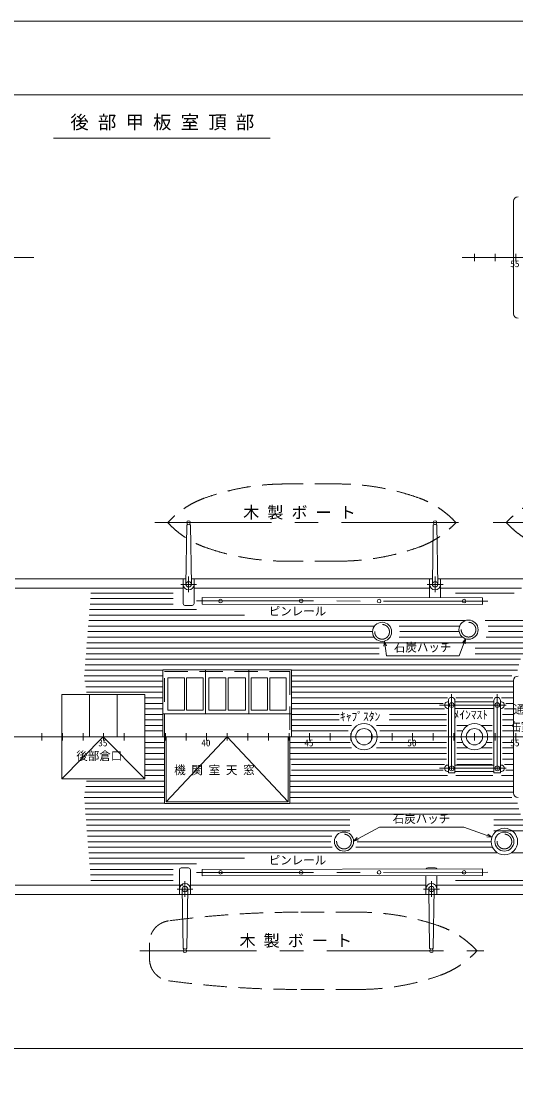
# Model space of a CAD drawing. Units: millimetres, scale not verified. Extents: x -51052 to 51048, y -29700 to 29700.
# Drawn here: x -20697 to -7257, y 804 to 29700 of the extents above; entities that cross this region are included whole.
import ezdxf
from ezdxf.enums import TextEntityAlignment as Align

# ---------------------------------------------------------------- set-up
doc = ezdxf.new("R2010")
doc.units = ezdxf.units.MM
doc.header["$LTSCALE"] = 100
doc.linetypes.add('USER1', pattern=[50.8, 31.75, -6.35, 6.35, -6.35])
doc.linetypes.add('USER2', pattern=[9.525, 6.35, -3.175])
for name, color, linetype, lineweight in [('0-2_sunpou', 7, 'Continuous', 18), ('0-3_keijou', 7, 'Continuous', 18), ('0-4_frame', 7, 'Continuous', 18), ('0-5_text', 7, 'Continuous', 18), ('0-6_center', 7, 'USER1', 18), ('0-7_hachi', 7, 'Continuous', 18)]:
    doc.layers.add(name, color=color, linetype=linetype, lineweight=lineweight)
doc.styles.add('ＭＳ ゴシック', font='')
doc.styles.get('ＭＳ ゴシック').set_extended_font_data('MS Gothic')

msp = doc.modelspace()

# ---------------------------------------------------------------- linework, layer by layer
at = {"layer": '0-2_sunpou'}
for p, q in [((-26643.2, 23274.5), (-20355.9, 23274.5)), ((-8710.6, 23274.5), (6718.5, 23274.5)), ((-8378.5, 23374.5), (-8378.5, 23174.5)), ((-7818.5, 23374.5), (-7818.5, 23174.5)), ((-7258.5, 23374.5), (-7258.5, 23174.5)), ((-41248.7, 10242.6), (45870.3, 10242.6)), ((-20138.5, 10342.6), (-20138.5, 10142.6)), ((-19578.5, 10342.6), (-19578.5, 10142.6)), ((-19018.5, 10342.6), (-19018.5, 10142.6)), ((-18458.5, 10342.6), (-18458.5, 10142.6)), ((-17898.5, 10342.6), (-17898.5, 10142.6)), ((-17338.5, 10342.6), (-17338.5, 10142.6)), ((-16778.5, 10342.6), (-16778.5, 10142.6)), ((-16218.5, 10342.6), (-16218.5, 10142.6)), ((-15658.5, 10342.6), (-15658.5, 10142.6)), ((-15098.5, 10342.6), (-15098.5, 10142.6)), ((-14538.5, 10342.6), (-14538.5, 10142.6)), ((-13978.5, 10342.6), (-13978.5, 10142.6)), ((-13418.5, 10342.6), (-13418.5, 10142.6)), ((-12858.5, 10342.6), (-12858.5, 10142.6)), ((-12298.5, 10342.6), (-12298.5, 10142.6)), ((-11738.5, 10342.6), (-11738.5, 10142.6)), ((-11178.5, 10342.6), (-11178.5, 10142.6)), ((-10618.5, 10342.6), (-10618.5, 10142.6)), ((-10058.5, 10342.6), (-10058.5, 10142.6)), ((-10058.5, 10142.6), (-10058.5, 10342.6)), ((-9498.5, 10342.6), (-9498.5, 10142.6)), ((-8938.5, 10342.6), (-8938.5, 10142.6)), ((-8378.5, 10342.6), (-8378.5, 10142.6)), ((-7818.5, 10342.6), (-7818.5, 10142.6)), ((-7258.5, 10342.6), (-7258.5, 10142.6)), ((34347, 1765.9), (-40697, 1765.9))]:
    msp.add_line(p, q, dxfattribs=at)
at = {"layer": '0-3_keijou'}
for p, q in [((-7314.9, 24804.5), (-7314.9, 21744.5)), ((-20858.7, 14531.6), (-16220.7, 14531.6)), ((-16298, 14531.6), (-16298, 13861.6)), ((-16075.3, 14531.6), (-9520.7, 14531.6)), ((-15998, 13861.6), (-15998, 14531.6)), ((-9598, 14531.6), (-9598, 14019.3)), ((-9375.3, 14531.6), (-7020.7, 14531.6)), ((-9298, 14018.8), (-9298, 14531.6)), ((-20858.7, 14277.6), (-16298, 14277.6)), ((-15998, 14277.6), (-9598, 14277.6)), ((-9298, 14277.6), (-7098, 14277.6)), ((-15777.2, 14029.9), (-15777.6, 13849.9)), ((-16248, 13811.6), (-16048, 13811.6)), ((-15777.6, 13849.9), (-8164.6, 13836.9)), ((-15692.5, 10862.6), (-15692.5, 12062.6)), ((-14512.5, 10862.6), (-14512.5, 12062.6)), ((-16262.5, 11842.6), (-16712.5, 11842.6)), ((-16712.5, 10962.6), (-16712.5, 11842.6)), ((-16262.5, 10962.6), (-16262.5, 11842.6)), ((-15752.5, 11842.6), (-16202.5, 11842.6)), ((-16202.5, 10962.6), (-16202.5, 11842.6)), ((-15752.5, 10962.6), (-15752.5, 11842.6)), ((-15602.5, 11842.6), (-15132.5, 11842.6)), ((-15602.5, 10962.6), (-15602.5, 11842.6)), ((-15132.5, 10962.6), (-15132.5, 11842.6)), ((-15072.5, 11842.6), (-14602.5, 11842.6)), ((-15072.5, 10962.6), (-15072.5, 11842.6)), ((-14602.5, 10962.6), (-14602.5, 11842.6)), ((-14452.5, 11842.6), (-14002.5, 11842.6)), ((-14452.5, 10962.6), (-14452.5, 11842.6)), ((-14002.5, 10962.6), (-14002.5, 11842.6)), ((-13942.5, 10962.6), (-13942.5, 11842.6)), ((-13942.5, 11842.6), (-13492.5, 11842.6)), ((-13492.5, 10962.6), (-13492.5, 11842.6)), ((-7314.9, 11772.6), (-7314.9, 8712.6)), ((-18842, 11392.6), (-18842, 10242.6)), ((-18092, 11392.6), (-18092, 10242.6)), ((-16852.5, 10862.6), (-13352.5, 10862.6)), ((-16262.5, 10962.6), (-16712.5, 10962.6)), ((-15752.5, 10962.6), (-16202.5, 10962.6)), ((-15602.5, 10962.6), (-15132.5, 10962.6)), ((-15072.5, 10962.6), (-14602.5, 10962.6)), ((-14452.5, 10962.6), (-14002.5, 10962.6)), ((-13942.5, 10962.6), (-13492.5, 10962.6)), ((-17342, 10242.6), (-19592, 10242.6)), ((-16852.5, 10242.6), (-13352.5, 10242.6)), ((-16348, 6673.6), (-16148, 6673.6)), ((-15777.6, 6635.4), (-8164.6, 6648.4)), ((-9648, 6673.6), (-9448, 6673.6)), ((-16398, 5953.6), (-16398, 6623.6)), ((-16098, 6623.6), (-16098, 5953.6)), ((-15777.2, 6455.4), (-15777.6, 6635.4)), ((-9698, 5953.6), (-9698, 6465.8)), ((-9398, 6466.3), (-9398, 5953.6)), ((-20858.7, 6207.6), (-16298, 6207.6)), ((-16098, 6207.6), (-9698, 6207.6)), ((-9398, 6207.6), (-5798, 6207.6)), ((-20858.7, 5953.6), (8590.8, 5953.6)), ((-16175.3, 5953.6), (-9620.7, 5953.6)), ((-9375.3, 5953.6), (-5720.7, 5953.6))]:
    msp.add_line(p, q, dxfattribs=at)
at = {"layer": '0-3_keijou', "linetype": 'USER2'}
for p, q in [((-12082.8, 17115.7), (-13513.3, 17115.7)), ((-12082.8, 15015.7), (-13513.3, 15015.7)), ((-11510.7, 5469.6), (-13174.1, 5469.6)), ((-17211, 4639.7), (-17211, 4419.6)), ((-17211, 4199.6), (-17211, 4419.6)), ((-11510.7, 3369.6), (-13174.1, 3369.6))]:
    msp.add_line(p, q, dxfattribs=at)
at = {"layer": '0-3_keijou'}
for points in [[(-16168, 16019.9), (-16198, 15992.1), (-16223, 14384.4)], [(-16128, 16019.9), (-16098, 15992.1), (-16073, 14384.4)], [(-9468, 16019.9), (-9498, 15992.1), (-9523, 14384.4)], [(-9428, 16019.9), (-9398, 15992.1), (-9373, 14384.4)], [(-15777.2, 14029.9), (-8164.3, 14016.9), (-8164.6, 13836.9)], [(-13352.5, 10242.6), (-13352.5, 12062.6), (-16852.5, 12062.6), (-16852.5, 10242.6)], [(-9088.5, 11222.6), (-9088.5, 10242.6), (-9088.5, 9262.6), (-8908.5, 9262.6)], [(-8908.5, 9262.6), (-8908.5, 10242.6), (-8908.5, 11222.6)], [(-7848.5, 11192.6), (-8378.5, 11192.6), (-8908.5, 11192.6)], [(-8908.5, 11012.6), (-8378.5, 11012.6), (-7848.5, 11012.6)], [(-7848.5, 11222.6), (-7848.5, 10242.6), (-7848.5, 9262.6), (-7668.5, 9262.6)], [(-7668.5, 9262.6), (-7668.5, 10242.6), (-7668.5, 11222.6)], [(-16807.5, 10242.6), (-16807.5, 8422.6), (-13397.5, 8422.6), (-13397.5, 10242.6)], [(-16762.5, 10242.6), (-16762.5, 8467.6), (-13442.5, 8467.6), (-13442.5, 10242.6)], [(-7848.5, 9472.6), (-8378.5, 9472.6), (-8908.5, 9472.6)], [(-7848.5, 9292.6), (-8378.5, 9292.6), (-8908.5, 9292.6)], [(-15777.2, 6455.4), (-8164.3, 6468.4), (-8164.6, 6648.4)], [(-16268, 4465.4), (-16298, 4493.2), (-16323, 6100.9)], [(-16228, 4465.4), (-16198, 4493.2), (-16173, 6100.9)], [(-9568, 4465.4), (-9598, 4493.2), (-9623, 6100.9)], [(-9528, 4465.4), (-9498, 4493.2), (-9473, 6100.9)]]:
    msp.add_lwpolyline(points, dxfattribs=at)
at = {"layer": '0-3_keijou', "linetype": 'USER2'}
msp.add_lwpolyline([(-16807.5, 10242.6), (-16807.5, 12017.6), (-13397.5, 12017.6), (-13397.5, 10242.6)], dxfattribs=at)
at = {"layer": '0-3_keijou'}
msp.add_lwpolyline([(-19592, 9092.6), (-17342, 9092.6), (-17342, 11392.6), (-19592, 11392.6)], close=True, dxfattribs=at)
for centre, radius in [((-16148, 16065.7), 50), ((-9448, 16065.7), 50), ((-16148, 14385.7), 75), ((-9448, 14385.7), 75), ((-15281.3, 13931.4), 50), ((-13089.1, 13935.3), 50), ((-10969.9, 13931.4), 50), ((-8660.8, 13931.4), 50), ((-10889.5, 13094.5), 260), ((-8539.1, 13153.2), 260), ((-8998.5, 11102.6), 65), ((-7758.5, 11102.6), 65), ((-11381, 10242.6), 357.5), ((-11381, 10242.6), 222.5), ((-8378.5, 10242.6), 357.5), ((-8378.5, 10242.6), 222.5), ((-8998.5, 9382.6), 65), ((-7758.5, 9382.6), 65), ((-11924.8, 7390.7), 260), ((-7565, 7390.7), 360), ((-7565, 7390.7), 260), ((-15281.3, 6553.9), 50), ((-13089.1, 6550), 50), ((-10969.9, 6553.9), 50), ((-8660.8, 6553.9), 50), ((-16248, 6099.6), 75), ((-9548, 6099.6), 75), ((-16248, 4419.6), 50), ((-9548, 4419.6), 50)]:
    msp.add_circle(centre, radius, dxfattribs=at)
at = {"layer": '0-3_keijou', "linetype": 'USER2'}
for centre in [(-10889.5, 13094.5), (-8539.1, 13153.2), (-11924.8, 7390.7), (-7565, 7390.7)]:
    msp.add_circle(centre, 200, dxfattribs=at)
at = {"layer": '0-3_keijou'}
for centre, radius, start, end in [((-7194.9, 24804.5), 120, 90, 180), ((-7194.9, 21744.5), 120, 180, 270), ((-16148, 14385.7), 150, 180, 0), ((-9448, 14385.7), 150, 180, 0), ((-16248, 13861.6), 50, 180, 270), ((-16048, 13861.6), 50, 270, 360), ((-7194.9, 11772.6), 120, 90, 180), ((-8998.5, 11222.4), 90, 0.14099, 179.85901), ((-7758.5, 11222.4), 90, 0.14099, 179.85901), ((-9098, 11102.6), 90.5, 83.97442, 276.02558), ((-7659, 11102.6), 90.5, 263.97442, 96.02558), ((-9098, 9382.6), 90.5, 83.97442, 276.02558), ((-7659, 9382.6), 90.5, 263.97442, 96.02558), ((-7194.9, 8712.6), 120, 180, 270), ((-16348, 6623.6), 50, 90, 180), ((-16148, 6623.6), 50, 0, 90), ((-9648, 6623.6), 50, 90, 153.70619), ((-9448, 6623.6), 50, 26.92574, 90), ((-16248, 6099.6), 150, 0, 180), ((-9548, 6099.6), 150, 0, 180)]:
    msp.add_arc(centre, radius, start, end, dxfattribs=at)
at = {"layer": '0-3_keijou', "linetype": 'USER2'}
for centre, radius, start, end in [((-13513.3, 10615.7), 6500, 90, 109.78447), ((-12082.8, 10615.7), 6500, 70.21553, 90), ((-14867.2, 14379.6), 2500, 109.78447, 137.58902), ((-10728.8, 14379.6), 2500, 42.41098, 70.21553), ((-5667.2, 14379.6), 2500, 109.78447, 137.58902), ((-14867.2, 17751.8), 2500, 222.41098, 250.21553), ((-10728.8, 17751.8), 2500, 289.78447, 317.58902), ((-5667.2, 17751.8), 2500, 222.41098, 250.21553), ((-13513.3, 21515.7), 6500, 250.21553, 270), ((-12082.8, 21515.7), 6500, 270, 289.78447), ((-16611, 4639.7), 600, 97.65527, 180), ((-13174.1, -20930.4), 26400, 90, 97.65527), ((-11510.7, -1030.4), 6500, 70.21553, 90), ((-10156.8, 2733.5), 2500, 42.41098, 70.21553), ((-10156.8, 6105.7), 2500, 289.78447, 317.58902), ((-16611, 4199.6), 600, 180, 262.34473), ((-13174.1, 29769.6), 26400, 262.34473, 270), ((-11510.7, 9869.6), 6500, 270, 289.78447)]:
    msp.add_arc(centre, radius, start, end, dxfattribs=at)
at = {"layer": '0-4_frame'}
for points in [[(-51051.5, -29700.1), (51048.5, -29700.1), (51048.5, 29699.9), (-51051.5, 29699.9)], [(-49051.5, -27700.1), (49048.5, -27700.1), (49048.5, 27699.9), (-49051.5, 27699.9)]]:
    msp.add_lwpolyline(points, close=True, dxfattribs=at)
at = {"layer": '0-5_text'}
for p, q in [((-19820.9, 26516.3), (-13930.9, 26516.3)), ((-10824.4, 12842.8), (-10841.4, 12703.9)), ((-10824.4, 12842.8), (-10769.7, 12714.1)), ((-8619.3, 12905.9), (-8793.1, 12442.6)), ((-8619.3, 12905.9), (-8700.6, 12792.1)), ((-8619.3, 12905.9), (-8632.8, 12766.7)), ((-7904.3, 7511.2), (-8665.5, 7782.4)), ((-7904.3, 7511.2), (-8043.7, 7522.4)), ((-7904.3, 7511.2), (-8019.4, 7590.6)), ((-11665, 7401.6), (-11563.2, 7497.6)), ((-11665, 7401.6), (-11528.8, 7433.8))]:
    msp.add_line(p, q, dxfattribs=at)
for points in [[(-10824.4, 12842.8), (-10767.9, 12442.6), (-8793.1, 12442.6)], [(-11665, 7401.6), (-10958, 7782.4), (-8665.5, 7782.4)]]:
    msp.add_lwpolyline(points, dxfattribs=at)
at = {"layer": '0-6_center'}
for p, q in [((-17070.6, 16065.7), (-8579.7, 16065.7)), ((-7870.6, 16065.7), (620.3, 16065.7)), ((-16148, 14600.5), (-16148, 14170.9)), ((-9448, 14600.5), (-9448, 14170.9)), ((-16362.8, 14385.7), (-15933.2, 14385.7)), ((-9662.8, 14385.7), (-9233.2, 14385.7)), ((-15930.8, 13940.1), (-8011.1, 13926.6)), ((-8998.5, 11395.1), (-8998.5, 9342.2)), ((-7758.5, 11395.1), (-7758.5, 9342.2)), ((-9331.7, 11102.6), (-7518, 11102.6)), ((-9331.7, 9382.6), (-7518, 9382.6)), ((-15930.8, 6545.2), (-8011.1, 6558.7)), ((-16462.8, 6099.6), (-16033.2, 6099.6)), ((-16248, 5884.8), (-16248, 6314.4)), ((-9762.8, 6099.6), (-9333.2, 6099.6)), ((-9548, 5884.8), (-9548, 6314.4)), ((-17475, 4419.6), (-8125.5, 4419.6))]:
    msp.add_line(p, q, dxfattribs=at)
for points in [[(-17342, 9092.6), (-18467, 10242.6), (-19592, 9092.6)], [(-16762.5, 8467.6), (-15102.5, 10242.6), (-13442.5, 8467.6)]]:
    msp.add_lwpolyline(points, dxfattribs=at)
at = {"layer": '0-7_hachi'}
for p, q in [((-16568.2, 13999.8), (-18815.7, 13999.8)), ((-16568.2, 14149.8), (-18803.7, 14149.8)), ((-7301.8, 14149.8), (-8896.5, 14149.8)), ((-15930.7, 13699.8), (-18839.6, 13699.8)), ((-16568.2, 13849.8), (-18827.7, 13849.8)), ((-10481.7, 13399.8), (-18863.6, 13399.8)), ((-14631.8, 13549.8), (-18851.6, 13549.8)), ((-8621.5, 13399.8), (-10511.7, 13399.8)), ((2245.1, 13399.8), (-8088.1, 13399.8)), ((-11149.4, 13099.8), (-18887.5, 13099.8)), ((-11098, 13249.8), (-18875.5, 13249.8)), ((-8780.5, 13249.8), (-10429.3, 13249.8)), ((-8793.5, 13099.8), (-10403.8, 13099.8)), ((2245.1, 13249.8), (-8004.2, 13249.8)), ((4548.9, 13099.8), (-7998, 13099.8)), ((2464.6, 12799.8), (-18911.4, 12799.8)), ((-11105.5, 12949.8), (-18899.5, 12949.8)), ((-8701, 12949.8), (-10425.8, 12949.8)), ((2407.6, 12949.8), (-8064.3, 12949.8)), ((-10967, 12499.8), (-18935.4, 12499.8)), ((-10967, 12649.8), (-18923.4, 12649.8)), ((2569.1, 12649.8), (-8360.6, 12649.8)), ((4534, 12499.8), (-8360.6, 12499.8)), ((-7168.9, 12199.8), (-18959.3, 12199.8)), ((-7126.9, 12349.8), (-18947.3, 12349.8)), ((-16852.5, 11899.8), (-18983.2, 11899.8)), ((-16852.5, 12049.8), (-18971.2, 12049.8)), ((-7210.8, 12049.8), (-13352.5, 12049.8)), ((-7364.7, 11899.8), (-13352.5, 11899.8)), ((-16852.5, 11749.8), (-18967.9, 11749.8)), ((-16852.5, 11599.8), (-18943.9, 11599.8)), ((-7314.9, 11749.8), (-13352.5, 11749.8)), ((-7314.9, 11599.8), (-13352.5, 11599.8)), ((-16852.5, 11449.8), (-18919.9, 11449.8)), ((-16852.5, 11299.8), (-17342, 11299.8)), ((-7314.9, 11449.8), (-13352.5, 11449.8)), ((-9115.1, 11299.8), (-13352.5, 11299.8)), ((-7875.1, 11299.8), (-8881.8, 11299.8)), ((-7314.9, 11299.8), (-7641.8, 11299.8)), ((-16852.5, 11149.8), (-17342, 11149.8)), ((-16852.5, 10999.8), (-17342, 10999.8)), ((-9230.3, 11149.8), (-13352.5, 11149.8)), ((-9193.8, 10999.8), (-13352.5, 10999.8)), ((-7314.9, 10999.8), (-7563.2, 10999.8)), ((-7314.9, 11149.8), (-7526.6, 11149.8)), ((-16852.5, 10849.8), (-17342, 10849.8)), ((-16852.5, 10699.8), (-17342, 10699.8)), ((-12057.1, 10849.8), (-13352.5, 10849.8)), ((-12057.1, 10699.8), (-13352.5, 10699.8)), ((-9138.5, 10699.8), (-10698.6, 10699.8)), ((-9138.5, 10849.8), (-10687.5, 10849.8)), ((-7314.9, 10849.8), (-7618.5, 10849.8)), ((-7314.9, 10699.8), (-7618.5, 10699.8)), ((-16852.5, 10549.8), (-17342, 10549.8)), ((-11720, 10549.8), (-13352.5, 10549.8)), ((-9138.5, 10549.8), (-11042, 10549.8)), ((-8561.3, 10549.8), (-8858.5, 10549.8)), ((-7898.5, 10549.8), (-8195.6, 10549.8)), ((-7314.9, 10549.8), (-7618.5, 10549.8)), ((-16852.5, 10399.8), (-17342, 10399.8)), ((-11810.6, 10399.8), (-13352.5, 10399.8)), ((-9138.5, 10399.8), (-10951.3, 10399.8)), ((-8699.6, 10399.8), (-8858.5, 10399.8)), ((-7898.5, 10399.8), (-8057.4, 10399.8)), ((-7314.9, 10399.8), (-7618.5, 10399.8)), ((-16807.5, 10085.4), (-17342, 10085.4)), ((-16807.5, 9935.4), (-17342, 9935.4)), ((-11810.6, 10085.4), (-13397.5, 10085.4)), ((-11720, 9935.4), (-13397.5, 9935.4)), ((-11753.9, 10085.4), (-11912.8, 10085.4)), ((-9138.5, 9935.4), (-11042, 9935.4)), ((-9138.5, 10085.4), (-10951.3, 10085.4)), ((-8699.6, 10085.4), (-8858.5, 10085.4)), ((-8561.3, 9935.4), (-8858.5, 9935.4)), ((-7898.5, 9935.4), (-8195.6, 9935.4)), ((-7898.5, 10085.4), (-8057.4, 10085.4)), ((-7314.9, 10085.4), (-7618.5, 10085.4)), ((-7314.9, 9935.4), (-7618.5, 9935.4)), ((-16807.5, 9785.4), (-17342, 9785.4)), ((-16807.5, 9635.4), (-17342, 9635.4)), ((-7898.5, 9785.4), (-8858.5, 9785.4)), ((-7898.5, 9635.4), (-8858.5, 9635.4)), ((-7314.9, 9785.4), (-7618.5, 9785.4)), ((-7314.9, 9635.4), (-7618.5, 9635.4)), ((-16807.5, 9485.4), (-17342, 9485.4)), ((-16807.5, 9335.4), (-17342, 9335.4)), ((-9193.8, 9485.4), (-13352.5, 9485.4)), ((-9230.3, 9335.4), (-13352.5, 9335.4)), ((-7898.5, 9485.4), (-8858.5, 9485.4)), ((-7314.9, 9485.4), (-7563.2, 9485.4)), ((-7314.9, 9335.4), (-7526.6, 9335.4)), ((-16807.5, 9035.4), (-18919.9, 9035.4)), ((-16807.5, 9185.4), (-17342, 9185.4)), ((-9115.1, 9185.4), (-13397.5, 9185.4)), ((-7314.9, 9035.4), (-13397.5, 9035.4)), ((-7875.1, 9185.4), (-8881.8, 9185.4)), ((-7314.9, 9185.4), (-7641.8, 9185.4)), ((-16807.5, 8735.4), (-18967.9, 8735.4)), ((-16807.5, 8885.4), (-18943.9, 8885.4)), ((-7314.9, 8885.4), (-13397.5, 8885.4)), ((-7314.9, 8735.4), (-13397.5, 8735.4)), ((-16807.5, 8585.4), (-18983.2, 8585.4)), ((-16807.5, 8435.4), (-18971.2, 8435.4)), ((-7364, 8585.4), (-13397.5, 8585.4)), ((-7210.8, 8435.4), (-13397.5, 8435.4)), ((-7168.9, 8285.4), (-18959.3, 8285.4)), ((-7126.9, 8135.4), (-18947.3, 8135.4)), ((-11767.4, 7985.4), (-18935.4, 7985.4)), ((-11767.4, 7835.4), (-18923.4, 7835.4)), ((4534, 7985.4), (-7856.1, 7985.4)), ((2569.1, 7835.4), (-7856.1, 7835.4)), ((-11767.4, 7685.4), (-18911.4, 7685.4)), ((-12254.4, 7535.4), (-18899.5, 7535.4)), ((2464.6, 7685.4), (-7856.1, 7685.4)), ((-12284.7, 7385.4), (-18887.5, 7385.4)), ((-12249.5, 7235.4), (-18875.5, 7235.4)), ((-7925, 7385.4), (-11564.8, 7385.4)), ((-10481.7, 7085.4), (-18863.6, 7085.4)), ((-14631.8, 6935.4), (-18851.6, 6935.4)), ((-7755.8, 7085.4), (-10511.7, 7085.4)), ((2245.1, 7085.4), (-7374.2, 7085.4)), ((-15930.7, 6785.4), (-18839.6, 6785.4)), ((-16568.2, 6635.4), (-18827.7, 6635.4)), ((-16568.2, 6485.4), (-18815.7, 6485.4)), ((-16568.2, 6335.4), (-18803.7, 6335.4)), ((-6409.4, 6335.4), (-8896.5, 6335.4))]:
    msp.add_line(p, q, dxfattribs=at)
for points in [[(-9138.5, 9785.4), (-10560, 9785.4), (-13397.5, 9785.4)], [(-9138.5, 9635.4), (-10560, 9635.4), (-13397.5, 9635.4)], [(-7889.8, 7235.4), (-10429.3, 7235.4), (-11600, 7235.4)]]:
    msp.add_lwpolyline(points, dxfattribs=at)

# ---------------------------------------------------------------- texts
at = {"layer": '0-2_sunpou', "style": 'ＭＳ ゴシック'}
for s, p in [('55', (-7403.9, 22958)), ('35', (-18603.9, 9926.2)), ('40', (-15803.9, 9926.2)), ('45', (-13003.9, 9926.2)), ('50', (-10203.9, 9926.2)), ('55', (-7403.9, 9926.2))]:
    msp.add_text(s, height=183.3, dxfattribs=at).set_placement(p, align=Align.BOTTOM_LEFT)
at = {"layer": '0-5_text', "style": 'ＭＳ ゴシック'}
for s, height, p in [('後 部 甲 板 室 頂 部', 366.6, (-19362, 26661.1)), ('木 製 ボ ー ト', 320.7, (-14665.7, 16085.9)), ('石炭ハッチ', 229.1, (-10568.5, 12487.4)), ('通風筒', 229.1, (-7319.2, 10802)), ('ｷｬﾌﾟｽﾀﾝ', 229.1, (-12033.2, 10606.1)), ('ﾒｲﾝﾏｽﾄ', 229.1, (-8946.8, 10653.9)), ('後部倉口', 229.1, (-19202.1, 9537.5)), ('機 関 室 天 窓', 229.1, (-16540.2, 9151.4)), ('石炭ハッチ', 229.1, (-10599.8, 7827.3)), ('木 製 ボ ー ト', 320.7, (-14765.7, 4439.9))]:
    msp.add_text(s, height=height, dxfattribs=at).set_placement(p, align=Align.BOTTOM_LEFT)
for rotation, p in [(359.899, (-13970.8, 13471.9)), (0.101, (-13970.2, 6697))]:
    msp.add_text('ピンレール', height=229.1, rotation=rotation, dxfattribs=at).set_placement(p, align=Align.BOTTOM_LEFT)
at = {"layer": '0-5_text', "style": 'ＭＳ ゴシック', "width": 0.8}
msp.add_text('缶室囲壁', height=229.1, dxfattribs=at).set_placement((-7368.8, 10327.3), align=Align.BOTTOM_LEFT)

doc.saveas('drawing.dxf')
